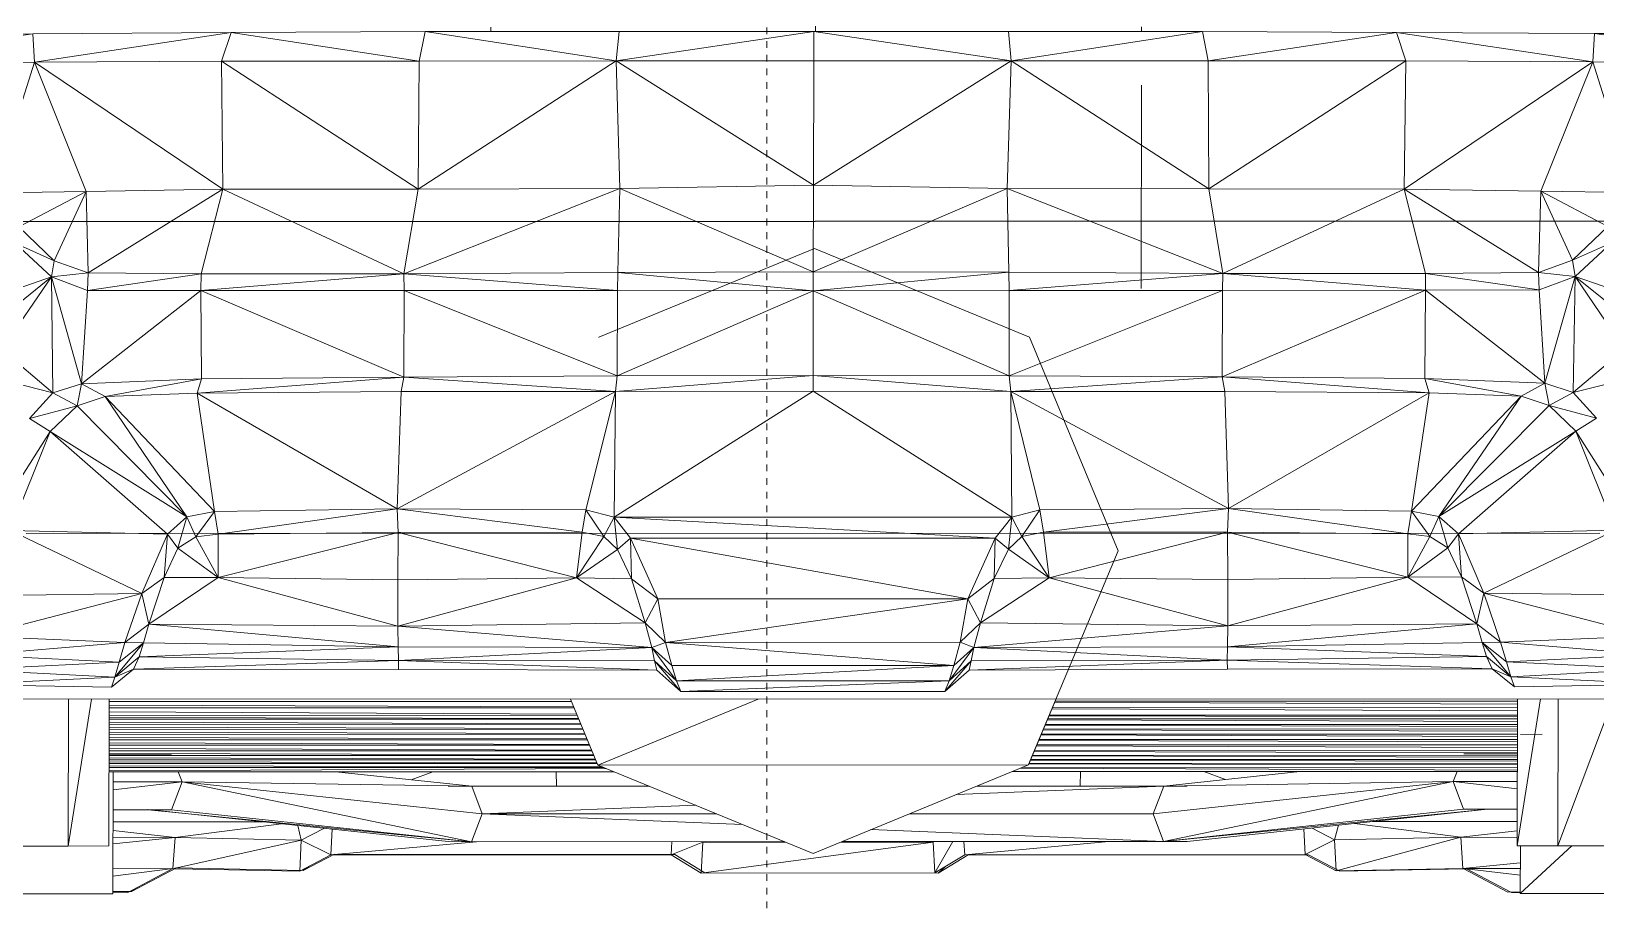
# Model space of a CAD drawing. Header units: inches. Extents: x 1747 to 7606, y -251 to 585.
# Drawn here: x 4749.84 to 4778.48, y -20.03 to -4.12 of the extents above; entities that cross this region are included whole.
import ezdxf

# ---------------------------------------------------------------- set-up
doc = ezdxf.new("R2010")
doc.units = ezdxf.units.IN
doc.header["$MEASUREMENT"] = 0
doc.linetypes.add('Aligning Line 1_8_', pattern=[0.25, 0.125, -0.125])
for name, color, linetype, lineweight in [('0-3', 10, 'Continuous', 5), ('0-4', 7, 'Continuous', 9), ('A-GENM', 5, 'Continuous', 9), ('G-ANNO-SYMB-1', 147, 'Aligning Line 1_8_', 9)]:
    doc.layers.add(name, color=color, linetype=linetype, lineweight=lineweight)

# ---------------------------------------------------------------- blocks, each defined once
blk = doc.blocks.new('Land_Rover_Evoque_-_SUV_Car_Vehicle_Automobile_13067 - Land Rover EVOQUE_dwg-1230547-BUILDING ELEVATION - NORTH')
at = {"layer": 'A-GENM'}
for p, q in [((-12445.351, -4.722), (-12441.55, -4.163)), ((-12445.321, -4.193), (-12441.55, -4.163)), ((-12445.321, -4.193), (-12441.55, -4.163)), ((-12441.55, -4.163), (-12437.924, -4.143)), ((-12437.924, -4.143), (-12441.55, -4.163)), ((-12441.55, -4.163), (-12441.522, -4.683)), ((-12441.522, -4.683), (-12437.924, -4.143)), ((-12437.924, -4.143), (-12438.099, -4.663)), ((-12437.924, -4.143), (-12434.371, -4.124)), ((-12434.371, -4.124), (-12437.924, -4.143)), ((-12437.924, -4.143), (-12434.483, -4.662)), ((-12434.483, -4.662), (-12434.371, -4.124)), ((-12434.371, -4.124), (-12430.822, -4.123)), ((-12430.822, -4.123), (-12434.371, -4.124)), ((-12434.371, -4.124), (-12430.877, -4.661)), ((-12433.17, -4.123), (-12433.17, -4.04)), ((-12430.877, -4.661), (-12427.259, -4.122)), ((-12430.877, -4.661), (-12430.822, -4.123)), ((-12430.822, -4.123), (-12427.259, -4.122)), ((-12427.259, -4.122), (-12430.822, -4.123)), ((-12427.259, -4.122), (-12427.26, -4.66)), ((-12427.259, -4.122), (-12423.695, -4.121)), ((-12423.695, -4.121), (-12427.259, -4.122)), ((-12427.259, -4.122), (-12423.643, -4.66)), ((-12427.228, -4.026), (-12427.228, -4.122)), ((-12423.695, -4.121), (-12420.146, -4.12)), ((-12420.146, -4.12), (-12423.695, -4.121)), ((-12423.643, -4.66), (-12423.695, -4.121)), ((-12423.643, -4.66), (-12420.146, -4.12)), ((-12421.257, -4.037), (-12421.257, -4.12)), ((-12420.146, -4.12), (-12416.593, -4.138)), ((-12420.146, -4.12), (-12420.037, -4.658)), ((-12416.593, -4.138), (-12420.146, -4.12)), ((-12420.037, -4.658), (-12416.593, -4.138)), ((-12416.593, -4.138), (-12412.965, -4.156)), ((-12416.593, -4.138), (-12416.419, -4.657)), ((-12416.593, -4.138), (-12412.996, -4.675)), ((-12412.965, -4.156), (-12416.593, -4.138)), ((-12412.996, -4.675), (-12412.965, -4.156)), ((-12412.965, -4.156), (-12409.194, -4.183)), ((-12409.167, -4.712), (-12412.965, -4.156)), ((-12412.965, -4.156), (-12409.194, -4.183)), ((-12445.351, -4.722), (-12441.522, -4.683)), ((-12441.522, -4.683), (-12442.281, -7.079)), ((-12441.522, -4.683), (-12438.099, -4.663)), ((-12441.522, -4.683), (-12440.579, -7.05)), ((-12441.522, -4.683), (-12438.075, -7.01)), ((-12438.099, -4.663), (-12434.483, -4.662)), ((-12438.099, -4.663), (-12438.075, -7.01)), ((-12438.099, -4.663), (-12434.502, -7.005)), ((-12430.877, -4.661), (-12434.502, -7.005)), ((-12434.483, -4.662), (-12434.502, -7.005)), ((-12434.483, -4.662), (-12430.877, -4.661)), ((-12430.877, -4.661), (-12427.26, -4.66)), ((-12430.877, -4.661), (-12427.264, -6.936)), ((-12430.877, -4.661), (-12430.811, -6.995)), ((-12427.26, -4.66), (-12427.264, -6.936)), ((-12423.643, -4.66), (-12427.264, -6.936)), ((-12427.26, -4.66), (-12423.643, -4.66)), ((-12423.643, -4.66), (-12423.718, -6.993)), ((-12423.643, -4.66), (-12420.037, -4.658)), ((-12423.643, -4.66), (-12420.026, -7.002)), ((-12420.037, -4.658), (-12416.419, -4.657)), ((-12420.037, -4.658), (-12420.026, -7.002)), ((-12416.419, -4.657), (-12420.026, -7.002)), ((-12416.419, -4.657), (-12416.453, -7.005)), ((-12412.996, -4.675), (-12416.453, -7.005)), ((-12416.419, -4.657), (-12412.996, -4.675)), ((-12412.996, -4.675), (-12413.949, -7.043)), ((-12409.167, -4.712), (-12412.996, -4.675)), ((-12412.996, -4.675), (-12412.247, -7.071)), ((-12421.258, -5.104), (-12421.264, -8.824)), ((-12442.281, -7.079), (-12440.579, -7.05)), ((-12440.579, -7.05), (-12442.281, -7.079)), ((-12441.808, -7.698), (-12440.579, -7.05)), ((-12441.161, -8.317), (-12440.579, -7.05)), ((-12440.579, -7.05), (-12438.075, -7.01)), ((-12438.075, -7.01), (-12440.579, -7.05)), ((-12440.579, -7.05), (-12440.543, -8.538)), ((-12438.075, -7.01), (-12440.543, -8.538)), ((-12438.474, -8.557), (-12438.075, -7.01)), ((-12438.075, -7.01), (-12434.502, -7.005)), ((-12434.502, -7.005), (-12438.075, -7.01)), ((-12434.761, -8.556), (-12438.075, -7.01)), ((-12430.811, -6.995), (-12434.761, -8.556)), ((-12434.761, -8.556), (-12434.502, -7.005)), ((-12434.502, -7.005), (-12430.811, -6.995)), ((-12430.811, -6.995), (-12434.502, -7.005)), ((-12430.847, -8.531), (-12430.811, -6.995)), ((-12427.264, -6.936), (-12430.811, -6.995)), ((-12427.264, -6.936), (-12430.811, -6.995)), ((-12427.267, -8.521), (-12430.811, -6.995)), ((-12427.264, -6.936), (-12427.267, -8.521)), ((-12423.718, -6.993), (-12427.267, -8.521)), ((-12427.264, -6.936), (-12423.718, -6.993)), ((-12423.718, -6.993), (-12427.264, -6.936)), ((-12423.718, -6.993), (-12420.026, -7.002)), ((-12420.026, -7.002), (-12423.718, -6.993)), ((-12423.718, -6.993), (-12419.773, -8.552)), ((-12423.718, -6.993), (-12423.687, -8.529)), ((-12420.026, -7.002), (-12416.453, -7.005)), ((-12420.026, -7.002), (-12416.453, -7.005)), ((-12420.026, -7.002), (-12419.773, -8.552)), ((-12419.773, -8.552), (-12416.453, -7.005)), ((-12416.453, -7.005), (-12413.949, -7.043)), ((-12416.453, -7.005), (-12413.949, -7.043)), ((-12416.453, -7.005), (-12416.06, -8.551)), ((-12416.453, -7.005), (-12413.99, -8.531)), ((-12413.949, -7.043), (-12413.99, -8.531)), ((-12413.949, -7.043), (-12412.247, -7.071)), ((-12413.949, -7.043), (-12412.247, -7.071)), ((-12412.722, -7.691), (-12413.949, -7.043)), ((-12413.949, -7.043), (-12413.37, -8.31)), ((-12453.803, -7.598), (-12427.23, -7.596)), ((-12453.498, -7.603), (-12427.235, -7.601)), ((-12441.161, -8.317), (-12441.808, -7.698)), ((-12441.808, -7.698), (-12441.161, -8.317)), ((-12427.235, -7.601), (-12400.972, -7.59)), ((-12427.23, -7.596), (-12400.658, -7.584)), ((-12412.722, -7.691), (-12413.37, -8.31)), ((-12412.722, -7.691), (-12413.37, -8.31)), ((-12441.211, -8.611), (-12441.877, -7.996)), ((-12441.877, -7.996), (-12441.161, -8.317)), ((-12412.655, -7.988), (-12413.37, -8.31)), ((-12412.655, -7.988), (-12413.324, -8.604)), ((-12431.19, -9.72), (-12427.247, -8.096)), ((-12427.247, -8.096), (-12423.309, -9.718)), ((-12441.211, -8.611), (-12441.161, -8.317)), ((-12441.211, -8.611), (-12440.543, -8.538)), ((-12440.543, -8.538), (-12441.161, -8.317)), ((-12441.161, -8.317), (-12440.543, -8.538)), ((-12440.554, -8.86), (-12440.543, -8.538)), ((-12440.554, -8.86), (-12438.474, -8.557)), ((-12438.474, -8.557), (-12440.543, -8.538)), ((-12438.474, -8.557), (-12440.543, -8.538)), ((-12438.475, -8.865), (-12434.761, -8.556)), ((-12438.475, -8.865), (-12438.474, -8.557)), ((-12434.761, -8.556), (-12438.474, -8.557)), ((-12434.761, -8.556), (-12438.474, -8.557)), ((-12430.847, -8.531), (-12434.761, -8.556)), ((-12430.847, -8.531), (-12434.761, -8.556)), ((-12430.853, -8.863), (-12434.761, -8.556)), ((-12434.757, -8.864), (-12434.761, -8.556)), ((-12430.853, -8.863), (-12430.847, -8.531)), ((-12427.267, -8.521), (-12430.847, -8.531)), ((-12427.267, -8.521), (-12430.847, -8.531)), ((-12427.268, -8.867), (-12430.847, -8.531)), ((-12427.268, -8.867), (-12427.267, -8.521)), ((-12427.268, -8.867), (-12423.687, -8.529)), ((-12423.687, -8.529), (-12427.267, -8.521)), ((-12423.687, -8.529), (-12427.267, -8.521)), ((-12419.773, -8.552), (-12423.687, -8.529)), ((-12423.683, -8.861), (-12423.687, -8.529)), ((-12419.773, -8.552), (-12423.687, -8.529)), ((-12423.683, -8.861), (-12419.773, -8.552)), ((-12419.779, -8.86), (-12419.773, -8.552)), ((-12416.06, -8.551), (-12419.773, -8.552)), ((-12419.773, -8.552), (-12416.06, -8.551)), ((-12416.061, -8.859), (-12419.773, -8.552)), ((-12416.061, -8.859), (-12416.06, -8.551)), ((-12413.99, -8.531), (-12416.06, -8.551)), ((-12416.06, -8.551), (-12413.99, -8.531)), ((-12413.982, -8.853), (-12416.06, -8.551)), ((-12413.37, -8.31), (-12413.99, -8.531)), ((-12413.37, -8.31), (-12413.99, -8.531)), ((-12413.324, -8.604), (-12413.99, -8.531)), ((-12413.982, -8.853), (-12413.99, -8.531)), ((-12413.324, -8.604), (-12413.37, -8.31)), ((-12441.211, -8.611), (-12442.633, -9.106)), ((-12441.211, -8.611), (-12442.256, -9.456)), ((-12441.211, -8.611), (-12442.122, -9.945)), ((-12440.663, -10.569), (-12441.211, -8.611)), ((-12440.554, -8.86), (-12441.211, -8.611)), ((-12441.211, -8.611), (-12441.186, -10.735)), ((-12440.663, -10.569), (-12440.554, -8.86)), ((-12438.475, -8.865), (-12440.663, -10.569)), ((-12438.475, -8.865), (-12440.554, -8.86)), ((-12434.757, -8.864), (-12438.475, -8.865)), ((-12434.759, -10.448), (-12438.475, -8.865)), ((-12438.475, -8.865), (-12438.468, -10.478)), ((-12434.757, -8.864), (-12434.759, -10.448)), ((-12430.853, -8.863), (-12434.757, -8.864)), ((-12430.858, -10.428), (-12434.757, -8.864)), ((-12430.858, -10.428), (-12430.853, -8.863)), ((-12427.268, -8.867), (-12430.858, -10.428)), ((-12427.268, -8.867), (-12430.853, -8.863)), ((-12427.268, -8.867), (-12427.27, -10.418)), ((-12423.683, -8.861), (-12427.268, -8.867)), ((-12423.683, -10.427), (-12427.268, -8.867)), ((-12419.779, -8.86), (-12423.683, -10.427)), ((-12419.779, -8.86), (-12423.683, -8.861)), ((-12423.683, -10.427), (-12423.683, -8.861)), ((-12416.061, -8.859), (-12419.782, -10.444)), ((-12419.782, -10.444), (-12419.779, -8.86)), ((-12416.061, -8.859), (-12419.779, -8.86)), ((-12416.061, -8.859), (-12416.073, -10.472)), ((-12413.982, -8.853), (-12416.061, -8.859)), ((-12413.878, -10.562), (-12416.061, -8.859)), ((-12413.324, -8.604), (-12413.982, -8.853)), ((-12413.878, -10.562), (-12413.982, -8.853)), ((-12413.324, -8.604), (-12413.878, -10.562)), ((-12413.324, -8.604), (-12413.356, -10.728)), ((-12411.903, -9.098), (-12413.324, -8.604)), ((-12413.324, -8.604), (-12412.28, -9.448)), ((-12413.324, -8.604), (-12412.416, -9.938)), ((-12431.19, -9.72), (-12431.193, -9.724)), ((-12423.309, -9.718), (-12421.685, -13.629)), ((-12441.186, -10.735), (-12442.122, -9.945)), ((-12412.416, -9.938), (-12413.354, -10.726)), ((-12441.186, -10.735), (-12442.21, -10.478)), ((-12440.663, -10.569), (-12441.186, -10.735)), ((-12440.663, -10.569), (-12440.741, -10.977)), ((-12438.468, -10.478), (-12440.663, -10.569)), ((-12440.663, -10.569), (-12440.228, -10.804)), ((-12438.468, -10.478), (-12440.228, -10.804)), ((-12434.759, -10.448), (-12438.546, -10.744)), ((-12438.468, -10.478), (-12438.546, -10.744)), ((-12434.759, -10.448), (-12438.468, -10.478)), ((-12434.759, -10.448), (-12434.808, -10.714)), ((-12430.858, -10.428), (-12434.759, -10.448)), ((-12434.759, -10.448), (-12430.89, -10.713)), ((-12427.27, -10.418), (-12430.89, -10.713)), ((-12430.858, -10.428), (-12430.89, -10.713)), ((-12427.27, -10.418), (-12430.858, -10.428)), ((-12427.27, -10.418), (-12427.271, -10.705)), ((-12423.683, -10.427), (-12427.27, -10.418)), ((-12427.27, -10.418), (-12423.652, -10.711)), ((-12419.782, -10.444), (-12423.683, -10.427)), ((-12423.683, -10.427), (-12423.652, -10.711)), ((-12419.782, -10.444), (-12423.652, -10.711)), ((-12416.073, -10.472), (-12419.782, -10.444)), ((-12419.782, -10.444), (-12419.733, -10.71)), ((-12419.782, -10.444), (-12415.996, -10.738)), ((-12413.878, -10.562), (-12416.073, -10.472)), ((-12416.073, -10.472), (-12415.996, -10.738)), ((-12416.073, -10.472), (-12414.313, -10.797)), ((-12413.878, -10.562), (-12414.313, -10.797)), ((-12413.356, -10.728), (-12413.878, -10.562)), ((-12413.878, -10.562), (-12413.8, -10.97)), ((-12413.356, -10.728), (-12412.33, -10.471)), ((-12441.186, -10.735), (-12441.612, -11.208)), ((-12441.186, -10.735), (-12440.741, -10.977)), ((-12440.741, -10.977), (-12440.228, -10.804)), ((-12440.228, -10.804), (-12440.741, -10.977)), ((-12440.228, -10.804), (-12438.546, -10.744)), ((-12438.546, -10.744), (-12440.228, -10.804)), ((-12438.229, -12.911), (-12440.228, -10.804)), ((-12440.228, -10.804), (-12438.732, -13.009)), ((-12438.546, -10.744), (-12434.808, -10.714)), ((-12434.808, -10.714), (-12438.546, -10.744)), ((-12434.884, -12.857), (-12438.546, -10.744)), ((-12438.546, -10.744), (-12438.229, -12.911)), ((-12430.89, -10.713), (-12434.884, -12.857)), ((-12434.884, -12.857), (-12434.808, -10.714)), ((-12434.808, -10.714), (-12430.89, -10.713)), ((-12430.89, -10.713), (-12434.808, -10.714)), ((-12430.89, -10.713), (-12431.429, -12.878)), ((-12427.271, -10.705), (-12430.913, -13.015)), ((-12430.913, -13.015), (-12430.89, -10.713)), ((-12430.89, -10.713), (-12427.271, -10.705)), ((-12427.271, -10.705), (-12430.89, -10.713)), ((-12427.271, -10.705), (-12423.652, -10.711)), ((-12423.652, -10.711), (-12427.271, -10.705)), ((-12423.636, -13.013), (-12427.271, -10.705)), ((-12423.652, -10.711), (-12419.733, -10.71)), ((-12419.733, -10.71), (-12423.652, -10.711)), ((-12419.664, -12.853), (-12423.652, -10.711)), ((-12423.652, -10.711), (-12423.119, -12.876)), ((-12423.652, -10.711), (-12423.636, -13.013)), ((-12419.733, -10.71), (-12415.996, -10.738)), ((-12415.996, -10.738), (-12419.733, -10.71)), ((-12419.664, -12.853), (-12419.733, -10.71)), ((-12415.996, -10.738), (-12419.664, -12.853)), ((-12416.318, -12.905), (-12415.996, -10.738)), ((-12414.313, -10.797), (-12416.318, -12.905)), ((-12415.996, -10.738), (-12414.313, -10.797)), ((-12414.313, -10.797), (-12415.996, -10.738)), ((-12415.815, -13.003), (-12414.313, -10.797)), ((-12414.313, -10.797), (-12413.8, -10.97)), ((-12413.8, -10.97), (-12414.313, -10.797)), ((-12413.356, -10.728), (-12413.8, -10.97)), ((-12413.356, -10.728), (-12412.931, -11.2)), ((-12441.612, -11.208), (-12440.741, -10.977)), ((-12441.234, -11.445), (-12440.741, -10.977)), ((-12440.741, -10.977), (-12441.234, -11.445)), ((-12438.732, -13.009), (-12440.741, -10.977)), ((-12415.815, -13.003), (-12413.8, -10.97)), ((-12413.8, -10.97), (-12413.308, -11.437)), ((-12412.931, -11.2), (-12413.8, -10.97)), ((-12413.308, -11.437), (-12413.8, -10.97)), ((-12442.572, -13.555), (-12441.234, -11.445)), ((-12441.962, -13.259), (-12441.234, -11.445)), ((-12441.234, -11.445), (-12441.962, -13.259)), ((-12441.612, -11.208), (-12441.234, -11.445)), ((-12438.732, -13.009), (-12441.234, -11.445)), ((-12441.234, -11.445), (-12439.091, -13.326)), ((-12413.308, -11.437), (-12415.815, -13.003)), ((-12415.457, -13.32), (-12413.308, -11.437)), ((-12412.931, -11.2), (-12413.308, -11.437)), ((-12413.308, -11.437), (-12412.586, -13.251)), ((-12411.977, -13.547), (-12413.308, -11.437)), ((-12412.586, -13.251), (-12413.308, -11.437)), ((-12434.884, -12.857), (-12438.229, -12.911)), ((-12434.884, -12.857), (-12438.162, -13.323)), ((-12431.429, -12.878), (-12434.884, -12.857)), ((-12434.884, -12.857), (-12431.495, -13.29)), ((-12434.884, -12.857), (-12434.865, -13.291)), ((-12431.429, -12.878), (-12431.495, -13.29)), ((-12430.913, -13.015), (-12431.429, -12.878)), ((-12431.429, -12.878), (-12431.102, -13.367)), ((-12423.119, -12.876), (-12423.636, -13.013)), ((-12423.119, -12.876), (-12423.447, -13.365)), ((-12419.664, -12.853), (-12423.119, -12.876)), ((-12423.119, -12.876), (-12423.054, -13.288)), ((-12419.664, -12.853), (-12423.054, -13.288)), ((-12419.664, -12.853), (-12419.683, -13.287)), ((-12416.318, -12.905), (-12419.664, -12.853)), ((-12419.664, -12.853), (-12416.385, -13.317)), ((-12438.732, -13.009), (-12439.091, -13.326)), ((-12438.732, -13.009), (-12438.897, -13.581)), ((-12438.229, -12.911), (-12438.732, -13.009)), ((-12438.732, -13.009), (-12438.568, -13.37)), ((-12438.229, -12.911), (-12438.568, -13.37)), ((-12438.229, -12.911), (-12438.162, -13.323)), ((-12430.913, -13.015), (-12431.102, -13.367)), ((-12423.636, -13.013), (-12430.913, -13.015)), ((-12430.913, -13.015), (-12423.938, -13.397)), ((-12430.913, -13.015), (-12430.611, -13.398)), ((-12430.913, -13.015), (-12430.854, -13.602)), ((-12423.636, -13.013), (-12423.938, -13.397)), ((-12423.636, -13.013), (-12423.694, -13.6)), ((-12423.636, -13.013), (-12423.447, -13.365)), ((-12416.318, -12.905), (-12416.385, -13.317)), ((-12415.815, -13.003), (-12416.318, -12.905)), ((-12416.318, -12.905), (-12415.98, -13.364)), ((-12415.815, -13.003), (-12415.98, -13.364)), ((-12415.457, -13.32), (-12415.815, -13.003)), ((-12415.815, -13.003), (-12415.651, -13.575)), ((-12439.091, -13.326), (-12441.962, -13.259)), ((-12441.962, -13.259), (-12439.556, -14.408)), ((-12412.867, -13.305), (-12441.674, -13.313)), ((-12439.091, -13.326), (-12439.556, -14.408)), ((-12439.091, -13.326), (-12439.149, -14.114)), ((-12439.091, -13.326), (-12438.897, -13.581)), ((-12438.568, -13.37), (-12438.897, -13.581)), ((-12438.162, -13.323), (-12438.568, -13.37)), ((-12438.568, -13.37), (-12438.163, -14.117)), ((-12434.865, -13.291), (-12438.163, -14.117)), ((-12438.162, -13.323), (-12438.163, -14.117)), ((-12434.865, -13.291), (-12438.162, -13.323)), ((-12434.865, -13.291), (-12434.871, -14.158)), ((-12431.495, -13.29), (-12434.865, -13.291)), ((-12434.865, -13.291), (-12431.6, -14.123)), ((-12431.495, -13.29), (-12431.6, -14.123)), ((-12431.102, -13.367), (-12431.6, -14.123)), ((-12431.102, -13.367), (-12431.495, -13.29)), ((-12430.854, -13.602), (-12431.102, -13.367)), ((-12430.611, -13.398), (-12430.854, -13.602)), ((-12423.938, -13.397), (-12430.611, -13.398)), ((-12430.611, -13.398), (-12424.441, -14.505)), ((-12430.611, -13.398), (-12430.112, -14.506)), ((-12430.611, -13.398), (-12430.594, -14.139)), ((-12423.938, -13.397), (-12424.441, -14.505)), ((-12423.938, -13.397), (-12423.956, -14.138)), ((-12423.938, -13.397), (-12423.694, -13.6)), ((-12423.694, -13.6), (-12423.447, -13.365)), ((-12423.447, -13.365), (-12423.054, -13.288)), ((-12423.447, -13.365), (-12422.951, -14.12)), ((-12423.054, -13.288), (-12419.683, -13.287)), ((-12423.054, -13.288), (-12422.951, -14.12)), ((-12419.683, -13.287), (-12422.951, -14.12)), ((-12419.683, -13.287), (-12416.385, -13.317)), ((-12419.683, -13.287), (-12416.387, -14.111)), ((-12419.683, -13.287), (-12419.68, -14.154)), ((-12416.385, -13.317), (-12416.387, -14.111)), ((-12415.98, -13.364), (-12416.387, -14.111)), ((-12416.385, -13.317), (-12415.98, -13.364)), ((-12415.98, -13.364), (-12415.651, -13.575)), ((-12415.457, -13.32), (-12415.651, -13.575)), ((-12412.586, -13.251), (-12415.457, -13.32)), ((-12414.995, -14.402), (-12415.457, -13.32)), ((-12415.457, -13.32), (-12415.4, -14.107)), ((-12414.995, -14.402), (-12412.586, -13.251)), ((-12438.897, -13.581), (-12439.149, -14.114)), ((-12438.897, -13.581), (-12438.163, -14.117)), ((-12430.854, -13.602), (-12431.6, -14.123)), ((-12430.594, -14.139), (-12430.854, -13.602)), ((-12423.956, -14.138), (-12423.694, -13.6)), ((-12423.694, -13.6), (-12422.951, -14.12)), ((-12421.685, -13.629), (-12423.325, -17.543)), ((-12415.651, -13.575), (-12416.387, -14.111)), ((-12415.651, -13.575), (-12415.4, -14.107)), ((-12439.556, -14.408), (-12439.149, -14.114)), ((-12439.149, -14.114), (-12439.43, -14.972)), ((-12439.43, -14.972), (-12438.163, -14.117)), ((-12439.149, -14.114), (-12438.163, -14.117)), ((-12438.163, -14.117), (-12434.871, -14.158)), ((-12438.163, -14.117), (-12434.871, -15.007)), ((-12434.871, -14.158), (-12431.6, -14.123)), ((-12434.871, -15.007), (-12431.6, -14.123)), ((-12434.871, -14.158), (-12434.871, -15.007)), ((-12430.344, -14.945), (-12431.6, -14.123)), ((-12430.594, -14.139), (-12431.6, -14.123)), ((-12430.112, -14.506), (-12430.594, -14.139)), ((-12430.344, -14.945), (-12430.594, -14.139)), ((-12424.441, -14.505), (-12423.956, -14.138)), ((-12424.208, -14.944), (-12422.951, -14.12)), ((-12424.208, -14.944), (-12423.956, -14.138)), ((-12423.956, -14.138), (-12422.951, -14.12)), ((-12419.681, -15.003), (-12422.951, -14.12)), ((-12422.951, -14.12), (-12419.68, -14.154)), ((-12419.681, -15.003), (-12416.387, -14.111)), ((-12419.681, -15.003), (-12419.68, -14.154)), ((-12416.387, -14.111), (-12419.68, -14.154)), ((-12415.4, -14.107), (-12416.387, -14.111)), ((-12415.121, -14.966), (-12416.387, -14.111)), ((-12414.995, -14.402), (-12415.4, -14.107)), ((-12415.4, -14.107), (-12415.121, -14.966)), ((-12439.556, -14.408), (-12442.573, -15.195)), ((-12439.556, -14.408), (-12442.38, -14.447)), ((-12439.556, -14.408), (-12439.867, -15.308)), ((-12439.556, -14.408), (-12439.43, -14.972)), ((-12430.112, -14.506), (-12430.344, -14.945)), ((-12424.441, -14.505), (-12430.112, -14.506)), ((-12430.112, -14.506), (-12429.975, -15.304)), ((-12424.441, -14.505), (-12429.975, -15.304)), ((-12424.441, -14.505), (-12424.579, -15.303)), ((-12424.441, -14.505), (-12424.208, -14.944)), ((-12414.995, -14.402), (-12415.121, -14.966)), ((-12414.686, -15.301), (-12414.995, -14.402)), ((-12411.978, -15.187), (-12414.995, -14.402)), ((-12414.995, -14.402), (-12412.171, -14.439)), ((-12439.867, -15.308), (-12439.43, -14.972)), ((-12439.43, -14.972), (-12439.527, -15.314)), ((-12439.43, -14.972), (-12434.871, -15.007)), ((-12439.43, -14.972), (-12434.866, -15.389)), ((-12430.344, -14.945), (-12434.871, -15.007)), ((-12430.223, -15.4), (-12434.871, -15.007)), ((-12434.871, -15.007), (-12434.866, -15.389)), ((-12429.975, -15.304), (-12430.344, -14.945)), ((-12430.223, -15.4), (-12430.344, -14.945)), ((-12424.579, -15.303), (-12424.208, -14.944)), ((-12424.329, -15.398), (-12424.208, -14.944)), ((-12424.329, -15.398), (-12419.681, -15.003)), ((-12424.208, -14.944), (-12419.681, -15.003)), ((-12415.121, -14.966), (-12419.685, -15.385)), ((-12419.685, -15.385), (-12419.681, -15.003)), ((-12415.121, -14.966), (-12419.681, -15.003)), ((-12414.686, -15.301), (-12415.121, -14.966)), ((-12415.121, -14.966), (-12415.024, -15.307)), ((-12439.867, -15.308), (-12442.622, -15.536)), ((-12442.573, -15.195), (-12439.867, -15.308)), ((-12440.049, -15.942), (-12439.527, -15.314)), ((-12439.867, -15.308), (-12439.973, -15.667)), ((-12439.973, -15.667), (-12439.527, -15.314)), ((-12439.867, -15.308), (-12439.527, -15.314)), ((-12439.527, -15.314), (-12439.604, -15.569)), ((-12439.604, -15.569), (-12434.866, -15.389)), ((-12439.527, -15.314), (-12434.866, -15.389)), ((-12430.223, -15.4), (-12434.866, -15.389)), ((-12434.861, -15.636), (-12434.866, -15.389)), ((-12430.223, -15.4), (-12434.861, -15.636)), ((-12429.975, -15.304), (-12430.223, -15.4)), ((-12429.859, -15.73), (-12430.223, -15.4)), ((-12429.768, -16.008), (-12430.223, -15.4)), ((-12430.223, -15.4), (-12430.174, -15.644)), ((-12429.975, -15.304), (-12424.579, -15.303)), ((-12429.975, -15.304), (-12424.695, -15.729)), ((-12429.975, -15.304), (-12429.859, -15.73)), ((-12424.783, -16.007), (-12424.329, -15.398)), ((-12424.579, -15.303), (-12424.695, -15.729)), ((-12424.695, -15.729), (-12424.329, -15.398)), ((-12424.579, -15.303), (-12424.329, -15.398)), ((-12424.329, -15.398), (-12424.377, -15.643)), ((-12424.329, -15.398), (-12419.685, -15.385)), ((-12424.329, -15.398), (-12419.689, -15.632)), ((-12419.689, -15.632), (-12419.685, -15.385)), ((-12415.024, -15.307), (-12419.685, -15.385)), ((-12414.945, -15.563), (-12419.685, -15.385)), ((-12414.686, -15.301), (-12415.024, -15.307)), ((-12414.581, -15.66), (-12415.024, -15.307)), ((-12414.501, -15.935), (-12415.024, -15.307)), ((-12415.024, -15.307), (-12414.945, -15.563)), ((-12414.686, -15.301), (-12411.978, -15.187)), ((-12414.581, -15.66), (-12414.686, -15.301)), ((-12411.93, -15.528), (-12414.686, -15.301)), ((-12439.973, -15.667), (-12442.699, -15.803)), ((-12442.622, -15.536), (-12439.973, -15.667)), ((-12440.049, -15.942), (-12439.604, -15.569)), ((-12439.973, -15.667), (-12440.049, -15.942)), ((-12439.604, -15.569), (-12439.709, -15.792)), ((-12439.709, -15.792), (-12434.861, -15.636)), ((-12439.604, -15.569), (-12434.861, -15.636)), ((-12430.174, -15.644), (-12434.861, -15.636)), ((-12430.132, -15.813), (-12434.861, -15.636)), ((-12434.861, -15.636), (-12434.86, -15.799)), ((-12429.768, -16.008), (-12430.174, -15.644)), ((-12429.689, -16.204), (-12430.174, -15.644)), ((-12430.174, -15.644), (-12430.132, -15.813)), ((-12424.695, -15.729), (-12429.859, -15.73)), ((-12429.859, -15.73), (-12429.768, -16.008)), ((-12424.695, -15.729), (-12429.768, -16.008)), ((-12424.861, -16.203), (-12424.377, -15.643)), ((-12424.783, -16.007), (-12424.377, -15.643)), ((-12424.695, -15.729), (-12424.783, -16.007)), ((-12424.417, -15.811), (-12419.689, -15.632)), ((-12424.377, -15.643), (-12424.417, -15.811)), ((-12424.377, -15.643), (-12419.689, -15.632)), ((-12414.945, -15.563), (-12419.689, -15.632)), ((-12414.839, -15.786), (-12419.689, -15.632)), ((-12419.688, -15.795), (-12419.689, -15.632)), ((-12414.501, -15.935), (-12414.945, -15.563)), ((-12414.945, -15.563), (-12414.839, -15.786)), ((-12414.581, -15.66), (-12411.93, -15.528)), ((-12411.852, -15.795), (-12414.581, -15.66)), ((-12414.581, -15.66), (-12414.501, -15.935)), ((-12440.049, -15.942), (-12442.804, -16.076)), ((-12442.699, -15.803), (-12440.049, -15.942)), ((-12440.116, -16.123), (-12439.709, -15.792)), ((-12440.116, -16.123), (-12439.709, -15.792)), ((-12440.049, -15.942), (-12440.116, -16.123)), ((-12440.049, -15.942), (-12439.709, -15.792)), ((-12439.709, -15.792), (-12434.86, -15.799)), ((-12439.709, -15.792), (-12434.86, -15.799)), ((-12430.132, -15.813), (-12434.86, -15.799)), ((-12430.132, -15.813), (-12434.86, -15.799)), ((-12429.689, -16.204), (-12430.132, -15.813)), ((-12430.132, -15.813), (-12429.689, -16.204)), ((-12429.768, -16.008), (-12424.783, -16.007)), ((-12429.768, -16.008), (-12429.689, -16.204)), ((-12424.783, -16.007), (-12429.689, -16.204)), ((-12424.861, -16.203), (-12424.417, -15.811)), ((-12424.417, -15.811), (-12424.861, -16.203)), ((-12424.783, -16.007), (-12424.861, -16.203)), ((-12424.417, -15.811), (-12419.688, -15.795)), ((-12419.688, -15.795), (-12424.417, -15.811)), ((-12414.839, -15.786), (-12419.688, -15.795)), ((-12414.839, -15.786), (-12419.688, -15.795)), ((-12414.433, -16.117), (-12414.839, -15.786)), ((-12414.501, -15.935), (-12414.839, -15.786)), ((-12414.433, -16.117), (-12414.839, -15.786)), ((-12411.852, -15.795), (-12414.501, -15.935)), ((-12414.501, -15.935), (-12411.745, -16.068)), ((-12414.501, -15.935), (-12414.433, -16.117)), ((-12442.804, -16.076), (-12440.116, -16.123)), ((-12442.804, -16.076), (-12440.116, -16.123)), ((-12429.689, -16.204), (-12424.861, -16.203)), ((-12424.861, -16.203), (-12429.689, -16.204)), ((-12411.745, -16.068), (-12414.433, -16.117)), ((-12411.745, -16.068), (-12414.433, -16.117)), ((-12411.385, -16.338), (-12443.164, -16.346)), ((-12440.902, -16.345), (-12440.907, -19.034)), ((-12440.907, -19.034), (-12440.481, -16.345)), ((-12440.156, -16.345), (-12440.162, -19.032)), ((-12431.651, -16.484), (-12440.157, -16.451)), ((-12431.644, -16.502), (-12440.157, -16.504)), ((-12431.596, -16.617), (-12440.157, -16.578)), ((-12431.692, -16.386), (-12440.156, -16.388)), ((-12431.71, -16.343), (-12431.209, -17.55)), ((-12431.209, -17.55), (-12428.274, -16.342)), ((-12422.822, -16.341), (-12423.328, -17.547)), ((-12414.377, -16.56), (-12422.896, -16.521)), ((-12422.888, -16.5), (-12414.377, -16.498)), ((-12414.377, -16.434), (-12422.846, -16.402)), ((-12422.839, -16.383), (-12414.377, -16.381)), ((-12414.382, -19.026), (-12414.377, -16.339)), ((-12413.957, -16.339), (-12414.382, -19.026)), ((-12413.639, -19.027), (-12412.628, -16.338)), ((-12413.639, -19.027), (-12413.634, -16.338)), ((-12431.587, -16.638), (-12440.157, -16.641)), ((-12431.562, -16.699), (-12440.157, -16.679)), ((-12431.558, -16.71), (-12440.157, -16.712)), ((-12431.523, -16.794), (-12440.157, -16.766)), ((-12440.157, -16.812), (-12431.516, -16.809)), ((-12431.486, -16.882), (-12440.157, -16.858)), ((-12440.157, -16.897), (-12431.481, -16.895)), ((-12423.052, -16.893), (-12414.378, -16.89)), ((-12423.021, -16.82), (-12414.378, -16.843)), ((-12423.016, -16.807), (-12414.378, -16.805)), ((-12414.378, -16.75), (-12422.981, -16.722)), ((-12422.974, -16.707), (-12414.378, -16.705)), ((-12414.377, -16.666), (-12422.949, -16.647)), ((-12422.945, -16.636), (-12414.377, -16.634)), ((-12431.449, -16.973), (-12440.158, -16.947)), ((-12440.158, -16.988), (-12431.443, -16.986)), ((-12431.407, -17.072), (-12440.158, -17.044)), ((-12431.401, -17.087), (-12440.158, -17.089)), ((-12431.366, -17.171), (-12440.158, -17.143)), ((-12423.174, -17.183), (-12414.379, -17.181)), ((-12414.378, -17.126), (-12423.138, -17.099)), ((-12423.133, -17.085), (-12414.378, -17.083)), ((-12414.378, -17.027), (-12423.096, -16.998)), ((-12423.09, -16.984), (-12414.378, -16.982)), ((-12423.058, -16.906), (-12414.378, -16.931)), ((-12413.924, -16.987), (-12414.321, -16.988)), ((-12431.254, -17.442), (-12440.159, -17.42)), ((-12431.249, -17.453), (-12440.159, -17.455)), ((-12431.36, -17.185), (-12440.158, -17.188)), ((-12431.323, -17.275), (-12440.158, -17.245)), ((-12431.317, -17.29), (-12440.158, -17.292)), ((-12431.286, -17.363), (-12440.158, -17.339)), ((-12440.158, -17.353), (-12439.448, -17.353)), ((-12431.282, -17.375), (-12440.158, -17.378)), ((-12439.448, -17.353), (-12439.013, -17.353)), ((-12423.29, -17.46), (-12414.379, -17.478)), ((-12423.286, -17.451), (-12414.379, -17.448)), ((-12414.379, -17.405), (-12423.258, -17.384)), ((-12423.253, -17.373), (-12414.379, -17.371)), ((-12414.379, -17.324), (-12423.223, -17.3)), ((-12423.218, -17.288), (-12414.379, -17.286)), ((-12414.379, -17.227), (-12423.18, -17.198)), ((-12414.925, -17.347), (-12415.361, -17.347)), ((-12414.925, -17.347), (-12414.379, -17.346)), ((-12431.225, -17.511), (-12440.159, -17.493)), ((-12431.221, -17.521), (-12440.159, -17.523)), ((-12440.159, -17.565), (-12431.123, -17.585)), ((-12431.099, -17.595), (-12440.159, -17.597)), ((-12431.058, -17.612), (-12440.159, -17.654)), ((-12440.159, -17.675), (-12430.91, -17.673)), ((-12440.082, -17.675), (-12440.087, -19.906)), ((-12440.082, -17.675), (-12440.087, -19.906)), ((-12438.82, -17.86), (-12438.891, -17.675)), ((-12433.519, -17.939), (-12436.006, -17.674)), ((-12434.229, -17.674), (-12434.63, -17.821)), ((-12431.971, -17.673), (-12431.965, -17.939)), ((-12431.209, -17.55), (-12423.328, -17.547)), ((-12431.209, -17.55), (-12427.272, -19.169)), ((-12423.328, -17.547), (-12427.272, -19.169)), ((-12414.379, -17.668), (-12423.628, -17.671)), ((-12423.478, -17.609), (-12414.379, -17.646)), ((-12423.439, -17.593), (-12414.379, -17.591)), ((-12423.325, -17.543), (-12423.328, -17.547)), ((-12423.318, -17.529), (-12414.379, -17.549)), ((-12423.314, -17.519), (-12414.379, -17.517)), ((-12422.376, -17.67), (-12422.384, -17.936)), ((-12420.852, -17.936), (-12418.363, -17.669)), ((-12420.118, -17.67), (-12419.724, -17.815)), ((-12415.484, -17.669), (-12415.555, -17.854)), ((-12440.083, -18.005), (-12438.82, -17.86)), ((-12438.82, -17.86), (-12440.083, -17.86)), ((-12439.016, -18.367), (-12438.82, -17.86)), ((-12433.519, -17.939), (-12438.82, -17.86)), ((-12433.327, -18.446), (-12438.82, -17.86)), ((-12438.82, -17.86), (-12433.521, -18.953)), ((-12433.949, -17.939), (-12430.265, -17.938)), ((-12433.949, -17.939), (-12433.519, -17.939)), ((-12433.519, -17.939), (-12430.264, -17.939)), ((-12433.519, -17.939), (-12433.327, -18.446)), ((-12420.852, -17.936), (-12424.651, -18.091)), ((-12424.275, -17.937), (-12420.852, -17.936)), ((-12424.274, -17.937), (-12420.421, -17.936)), ((-12415.555, -17.854), (-12421.046, -18.443)), ((-12420.852, -17.936), (-12421.046, -18.443)), ((-12415.555, -17.854), (-12420.854, -18.95)), ((-12420.852, -17.936), (-12415.555, -17.854)), ((-12420.421, -17.936), (-12420.852, -17.936)), ((-12415.555, -17.854), (-12414.38, -17.853)), ((-12415.555, -17.854), (-12414.38, -17.988)), ((-12415.555, -17.854), (-12415.363, -18.36)), ((-12429.419, -18.286), (-12433.327, -18.446)), ((-12440.084, -18.367), (-12439.016, -18.367)), ((-12437.341, -18.591), (-12440.084, -18.592)), ((-12439.45, -18.366), (-12439.016, -18.367)), ((-12439.45, -18.366), (-12433.951, -18.952)), ((-12439.444, -18.367), (-12433.521, -18.953)), ((-12439.016, -18.367), (-12433.521, -18.953)), ((-12433.327, -18.446), (-12433.521, -18.953)), ((-12429.033, -18.445), (-12433.327, -18.446)), ((-12433.327, -18.446), (-12428.563, -18.638)), ((-12421.046, -18.443), (-12425.508, -18.444)), ((-12421.046, -18.443), (-12420.854, -18.95)), ((-12415.363, -18.36), (-12420.854, -18.95)), ((-12420.854, -18.95), (-12414.929, -18.36)), ((-12414.927, -18.36), (-12420.423, -18.949)), ((-12414.381, -18.585), (-12417.034, -18.586)), ((-12414.381, -18.36), (-12415.363, -18.36)), ((-12415.363, -18.36), (-12414.927, -18.36)), ((-12440.085, -18.75), (-12438.95, -18.878)), ((-12438.95, -18.878), (-12440.085, -18.883)), ((-12438.95, -18.878), (-12440.085, -18.993)), ((-12438.95, -18.878), (-12438.99, -19.447)), ((-12437.002, -18.627), (-12438.95, -18.878)), ((-12436.639, -18.925), (-12438.95, -18.878)), ((-12436.704, -18.659), (-12436.639, -18.925)), ((-12436.227, -18.71), (-12436.639, -18.925)), ((-12436.073, -18.726), (-12436.097, -19.194)), ((-12426.211, -18.733), (-12420.854, -18.95)), ((-12418.29, -18.72), (-12418.266, -19.189)), ((-12418.138, -18.704), (-12417.725, -18.92)), ((-12417.725, -18.92), (-12417.651, -18.652)), ((-12417.725, -18.92), (-12415.414, -18.872)), ((-12417.697, -19.487), (-12415.414, -18.872)), ((-12415.414, -18.872), (-12417.361, -18.621)), ((-12415.414, -18.872), (-12414.382, -18.756)), ((-12415.376, -19.441), (-12415.414, -18.872)), ((-12415.414, -18.872), (-12414.382, -18.876)), ((-12442.688, -19.035), (-12440.907, -19.034)), ((-12440.907, -19.034), (-12440.162, -19.032)), ((-12436.639, -18.925), (-12438.918, -19.431)), ((-12436.639, -18.925), (-12436.668, -19.492)), ((-12436.639, -18.925), (-12436.097, -19.194)), ((-12436.603, -19.48), (-12436.033, -19.183)), ((-12435.974, -19.183), (-12436.046, -19.189)), ((-12436.033, -19.183), (-12429.803, -19.189)), ((-12433.431, -18.953), (-12435.963, -19.182)), ((-12433.521, -18.953), (-12433.951, -18.952)), ((-12427.802, -18.951), (-12433.521, -18.953)), ((-12429.854, -18.952), (-12429.867, -19.194)), ((-12429.288, -18.961), (-12429.867, -19.194)), ((-12425.075, -18.96), (-12429.319, -19.527)), ((-12429.319, -19.527), (-12429.288, -18.961)), ((-12429.237, -18.952), (-12429.288, -18.961)), ((-12427.78, -18.96), (-12429.288, -18.961)), ((-12425.075, -18.96), (-12426.763, -18.96)), ((-12420.854, -18.95), (-12426.741, -18.951)), ((-12425.125, -18.951), (-12425.075, -18.96)), ((-12425.075, -18.96), (-12425.045, -19.526)), ((-12424.713, -18.951), (-12425.045, -19.526)), ((-12424.509, -18.951), (-12424.496, -19.193)), ((-12424.496, -19.193), (-12421.858, -18.95)), ((-12420.854, -18.95), (-12420.423, -18.949)), ((-12418.266, -19.189), (-12417.725, -18.92)), ((-12417.725, -18.92), (-12417.697, -19.487)), ((-12413.639, -19.027), (-12414.382, -19.026)), ((-12414.327, -19.9), (-12414.325, -19.026)), ((-12414.325, -19.026), (-12414.327, -19.9)), ((-12413.38, -19.027), (-12414.327, -19.9)), ((-12413.639, -19.027), (-12411.86, -19.027)), ((-12438.99, -19.447), (-12440.086, -19.452)), ((-12438.99, -19.447), (-12440.086, -19.582)), ((-12438.99, -19.447), (-12439.813, -19.882)), ((-12439.745, -19.867), (-12438.924, -19.433)), ((-12438.924, -19.432), (-12438.99, -19.447)), ((-12436.668, -19.492), (-12438.951, -19.448)), ((-12436.603, -19.48), (-12438.924, -19.433)), ((-12436.097, -19.194), (-12436.668, -19.492)), ((-12436.603, -19.48), (-12436.502, -19.405)), ((-12436.048, -19.19), (-12436.097, -19.194)), ((-12429.867, -19.194), (-12436.055, -19.194)), ((-12429.867, -19.188), (-12429.803, -19.189)), ((-12429.319, -19.527), (-12429.867, -19.194)), ((-12429.254, -19.524), (-12429.803, -19.189)), ((-12425.045, -19.526), (-12424.496, -19.193)), ((-12424.98, -19.527), (-12424.432, -19.193)), ((-12424.98, -19.527), (-12424.84, -19.402)), ((-12424.496, -19.193), (-12418.266, -19.189)), ((-12424.432, -19.193), (-12418.2, -19.195)), ((-12418.254, -19.195), (-12417.697, -19.487)), ((-12417.629, -19.493), (-12418.2, -19.195)), ((-12415.376, -19.441), (-12417.697, -19.487)), ((-12417.629, -19.493), (-12415.308, -19.449)), ((-12415.376, -19.441), (-12414.326, -19.343)), ((-12415.376, -19.441), (-12415.31, -19.449)), ((-12415.376, -19.441), (-12414.326, -19.445)), ((-12415.359, -19.45), (-12414.555, -19.875)), ((-12414.485, -19.884), (-12415.308, -19.449)), ((-12415.308, -19.449), (-12414.326, -19.569)), ((-12425.045, -19.526), (-12429.319, -19.527)), ((-12429.254, -19.524), (-12424.98, -19.527)), ((-12417.629, -19.493), (-12417.556, -19.484)), ((-12440.087, -19.906), (-12443.24, -19.908)), ((-12443.24, -19.908), (-12440.087, -19.906)), ((-12439.745, -19.867), (-12440.087, -19.862)), ((-12440.087, -19.878), (-12439.813, -19.882)), ((-12439.745, -19.867), (-12439.664, -19.803)), ((-12414.555, -19.875), (-12414.327, -19.872)), ((-12414.485, -19.884), (-12414.413, -19.873)), ((-12414.485, -19.884), (-12414.327, -19.882)), ((-12414.327, -19.9), (-12411.174, -19.899)), ((-12414.327, -19.9), (-12411.174, -19.899))]:
    blk.add_line(p, q, dxfattribs=at)
blk = doc.blocks.new('Land_Rover_Evoque_-_SUV_Car_Vehicle_Automobile_13067 - Land_Rover_Evoque_-_SUV_Car_Vehicle_Automobile_13067-1230553-BUILDING ELEVATION - NORTH')
blk.add_blockref('Land_Rover_Evoque_-_SUV_Car_Vehicle_Automobile_13067 - Land Rover EVOQUE_dwg-1230547-BUILDING ELEVATION - NORTH', (0, 0))
blk = doc.blocks.new('CTR  - Topography_rvt-2-BUILDING ELEVATION - NORTH')
at = {"layer": '0-4'}
blk.add_blockref('Land_Rover_Evoque_-_SUV_Car_Vehicle_Automobile_13067 - Land_Rover_Evoque_-_SUV_Car_Vehicle_Automobile_13067-1230553-BUILDING ELEVATION - NORTH', (0, 0), dxfattribs=at)
blk = doc.blocks.new('CTR - 1st Phase - Common Walls_rvt-2-BUILDING ELEVATION - NORTH')
at = {"layer": 'G-ANNO-SYMB-1'}
blk.add_line((-12428.118, 526.953), (-12428.118, -145.908), dxfattribs=at)

msp = doc.modelspace()

# ---------------------------------------------------------------- block references
at = {"layer": '0-3'}
for name in ['CTR - 1st Phase - Common Walls_rvt-2-BUILDING ELEVATION - NORTH', 'CTR  - Topography_rvt-2-BUILDING ELEVATION - NORTH']:
    msp.add_blockref(name, (17191.422, 0), dxfattribs=at)

doc.saveas('drawing.dxf')
